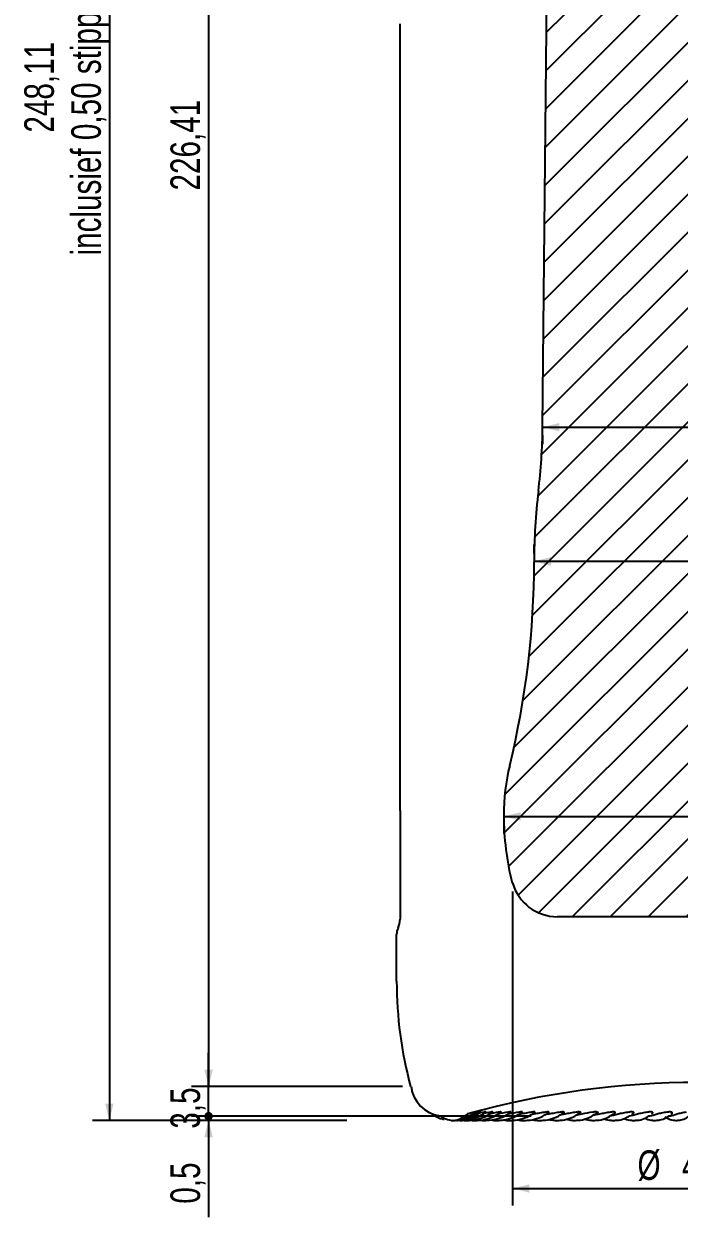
# Model space of a CAD drawing. Header units: millimetres. Extents: x 8 to 586, y 8 to 412.
# Drawn here: x 97.3 to 174.9, y 99.7 to 241 of the extents above; entities that cross this region are included whole.
import ezdxf

# ---------------------------------------------------------------- set-up
doc = ezdxf.new("R2010")
doc.units = ezdxf.units.MM
doc.layers.add('DIMENSIONS', color=2, linetype='Continuous')
doc.layers.add('HATCH', color=3, linetype='Continuous')
doc.layers.add('OUTLINE', color=7, linetype='Continuous', lineweight=25)
doc.styles.add('SLDTEXTSTYLE0', font='TXT', dxfattribs={"width": 0.75})
doc.dimstyles.new('SLDDIMSTYLE0', dxfattribs={"dimtxt": 3.5, "dimasz": 2, "dimexe": 0, "dimexo": 0.0625, "dimgap": 0.875, "dimtad": 1, "dimrnd": 1e-09, "dimzin": 12, "dimdsep": 46, "dimtxsty": 'SLDTEXTSTYLE0', "dimsah": 1, "dimcen": 0.09, "dimadec": 0, "dimazin": 3, "dimtfac": 1, "dimtofl": 0, "dimtmove": 0, "dimatfit": 3, "dimfxl": 0, "dimfrac": 2, "dimtolj": 1, "dimtzin": 12, "dimarcsym": 0})
doc.dimstyles.new('SLDDIMSTYLE1', dxfattribs={"dimtxt": 3.5, "dimasz": 1, "dimexe": 0, "dimexo": 0.0625, "dimgap": 0.875, "dimtad": 1, "dimrnd": 1e-09, "dimzin": 12, "dimdsep": 46, "dimtxsty": 'SLDTEXTSTYLE0', "dimblk1": 'DOT', "dimsah": 1, "dimcen": 0.09, "dimadec": 0, "dimazin": 3, "dimtfac": 1, "dimtmove": 0, "dimatfit": 0, "dimldrblk": 'DOT', "dimfxl": 0, "dimfrac": 2, "dimtolj": 1, "dimtzin": 12, "dimarcsym": 0})
doc.dimstyles.new('SLDDIMSTYLE2', dxfattribs={"dimtxt": 3.5, "dimasz": 2, "dimexe": 0, "dimexo": 0.0625, "dimgap": 0.875, "dimtad": 1, "dimrnd": 1e-09, "dimdsep": 46, "dimtxsty": 'SLDTEXTSTYLE0', "dimblk2": 'DOT', "dimsah": 1, "dimcen": 0.09, "dimadec": 0, "dimazin": 2, "dimtfac": 1, "dimtmove": 0, "dimatfit": 0, "dimfxl": 0, "dimfrac": 2, "dimtolj": 1, "dimtzin": 12, "dimarcsym": 0})
doc.dimstyles.new('SLDDIMSTYLE4', dxfattribs={"dimtxt": 3.5, "dimasz": 2, "dimexe": 0, "dimexo": 0.0625, "dimgap": 0.875, "dimtad": 1, "dimrnd": 1e-09, "dimzin": 12, "dimdsep": 46, "dimtxsty": 'SLDTEXTSTYLE0', "dimsah": 1, "dimcen": 0, "dimadec": 0, "dimazin": 3, "dimtfac": 1, "dimtofl": 0, "dimtmove": 0, "dimatfit": 3, "dimfxl": 0, "dimfrac": 2, "dimtolj": 1, "dimtzin": 12, "dimarcsym": 0})
doc.dimstyles.new('SLDDIMSTYLE6', dxfattribs={"dimtxt": 3.5, "dimasz": 2, "dimexe": 0, "dimexo": 0.0625, "dimgap": 0.875, "dimtad": 1, "dimrnd": 1e-09, "dimzin": 12, "dimdsep": 46, "dimtxsty": 'SLDTEXTSTYLE0', "dimsah": 1, "dimcen": 0, "dimadec": 0, "dimazin": 3, "dimtfac": 1, "dimtofl": 0, "dimtmove": 0, "dimatfit": 3, "dimfxl": 0, "dimfrac": 2, "dimtolj": 1, "dimtzin": 12, "dimarcsym": 0})

# ---------------------------------------------------------------- blocks, each defined once
blk = doc.blocks.new('_D')
at = {"layer": 'DIMENSIONS'}
for p, q in [((168.94, 359.3), (105.46, 359.3)), ((107.46, 359.3), (107.46, 111.19)), ((135.58, 111.19), (105.46, 111.19))]:
    blk.add_line(p, q, dxfattribs=at)
for points in [[(107.46, 359.3), (106.96, 357.3), (107.96, 357.3)], [(107.46, 111.19), (107.96, 113.19), (106.96, 113.19)]]:
    blk.add_solid(points, dxfattribs=at)
at = {"layer": 'DIMENSIONS', "char_height": 3.5, "attachment_point": 1, "rotation": 90, "style": 'SLDTEXTSTYLE0'}
for s, insert in [('inclusief 0,50 stipple', (102.95, 213.59)), ('248,11', (97.39, 228.14))]:
    blk.add_mtext(s, dxfattribs=dict(at, insert=insert))
blk = doc.blocks.new('_Dot')
at = {"color": 0, "linetype": 'ByBlock', "lineweight": -2}
blk.add_line((-0.5, 0), (-1, 0), dxfattribs=at)
at = {"color": 0, "linetype": 'ByBlock', "const_width": 0.5}
blk.add_lwpolyline([(-0.25, 0, 1), (0.25, 0, 1)], format="xyb", close=True, dxfattribs=at)
blk = doc.blocks.new('_D_1')
at = {"layer": 'DIMENSIONS'}
for p, q in [((119.2, 115.19), (119.2, 119.19)), ((142.17, 115.19), (117.2, 115.19)), ((119.2, 111.69), (119.2, 115.19)), ((157.38, 111.69), (117.2, 111.69)), ((119.2, 111.69), (119.2, 107.69))]:
    blk.add_line(p, q, dxfattribs=at)
blk.add_solid([(119.2, 115.19), (119.7, 117.19), (118.7, 117.19)], dxfattribs=at)
at = {"layer": 'DIMENSIONS', "rotation": 90.0000000000004}
blk.add_blockref('_Dot', (119.2, 111.69), dxfattribs=at)
at = {"layer": 'DIMENSIONS', "insert": (114.69, 110.21), "char_height": 3.5, "attachment_point": 1, "rotation": 90, "style": 'SLDTEXTSTYLE0'}
blk.add_mtext('3,5', dxfattribs=at)
blk = doc.blocks.new('_D_2')
at = {"layer": 'DIMENSIONS'}
for p, q in [((119.2, 111.69), (119.2, 115.69)), ((157.38, 111.69), (117.2, 111.69)), ((119.2, 111.19), (119.2, 111.69)), ((135.58, 111.19), (117.2, 111.19)), ((119.2, 111.19), (119.2, 99.74))]:
    blk.add_line(p, q, dxfattribs=at)
blk.add_solid([(119.2, 111.19), (118.7, 109.19), (119.7, 109.19)], dxfattribs=at)
at = {"layer": 'DIMENSIONS', "rotation": 270.0000000000004}
blk.add_blockref('_Dot', (119.2, 111.69), dxfattribs=at)
at = {"layer": 'DIMENSIONS', "insert": (114.69, 101.33), "char_height": 3.5, "attachment_point": 1, "rotation": 90, "style": 'SLDTEXTSTYLE0'}
blk.add_mtext('0,5', dxfattribs=at)
blk = doc.blocks.new('_D_5')
at = {"layer": 'DIMENSIONS'}
for p, q in [((155.18, 138.3), (155.18, 101.13)), ((199.08, 138.3), (199.08, 101.13)), ((155.18, 103.13), (199.08, 103.13))]:
    blk.add_line(p, q, dxfattribs=at)
for points in [[(155.18, 103.13), (157.18, 102.63), (157.18, 103.63)], [(199.08, 103.13), (197.08, 103.63), (197.08, 102.63)]]:
    blk.add_solid(points, dxfattribs=at)
at = {"layer": 'DIMENSIONS', "char_height": 3.5, "attachment_point": 1, "style": 'SLDTEXTSTYLE0'}
for s, insert in [('%%c', (169.97, 107.65)), ('43,9', (175.25, 107.65))]:
    blk.add_mtext(s, dxfattribs=dict(at, insert=insert))
blk = doc.blocks.new('_D_6')
at = {"layer": 'DIMENSIONS'}
for p, q in [((162.48, 341.6), (117.2, 341.6)), ((119.2, 341.6), (119.2, 115.19)), ((142.12, 115.19), (117.2, 115.19))]:
    blk.add_line(p, q, dxfattribs=at)
for points in [[(119.2, 341.6), (118.7, 339.6), (119.7, 339.6)], [(119.2, 115.19), (119.7, 117.19), (118.7, 117.19)]]:
    blk.add_solid(points, dxfattribs=at)
at = {"layer": 'DIMENSIONS', "insert": (114.69, 221.28), "char_height": 3.5, "attachment_point": 1, "rotation": 90, "style": 'SLDTEXTSTYLE0'}
blk.add_mtext('226,41', dxfattribs=at)
blk = doc.blocks.new('_D_9')
at = {"layer": 'DIMENSIONS'}
blk.add_line((199.89, 143.33), (226.52, 140.05), dxfattribs=at)
blk.add_solid([(199.89, 143.33), (201.81, 142.59), (201.94, 143.58)], dxfattribs=at)
at = {"layer": 'DIMENSIONS', "insert": (215.27, 145.97), "char_height": 3.5, "attachment_point": 1, "rotation": 352.9728, "style": 'SLDTEXTSTYLE0'}
blk.add_mtext('R32,5', dxfattribs=at)
blk = doc.blocks.new('_D_22')
at = {"layer": 'DIMENSIONS'}
for p, q in [((158.73, 193.26), (195.53, 193.26)), ((158.73, 192.3), (158.73, 191.26)), ((195.53, 193.26), (227.57, 193.26)), ((195.53, 192.3), (195.53, 191.26))]:
    blk.add_line(p, q, dxfattribs=at)
for points in [[(158.73, 193.26), (160.73, 192.76), (160.73, 193.76)], [(195.53, 193.26), (193.53, 193.76), (193.53, 192.76)]]:
    blk.add_solid(points, dxfattribs=at)
at = {"layer": 'DIMENSIONS', "char_height": 3.5, "attachment_point": 1, "style": 'SLDTEXTSTYLE0'}
for s, insert in [('%%c', (213.24, 197.77)), ('36,8', (218.52, 197.82))]:
    blk.add_mtext(s, dxfattribs=dict(at, insert=insert))
blk = doc.blocks.new('_D_24')
at = {"layer": 'DIMENSIONS'}
blk.add_line((196.28, 183.31), (225.38, 185.82), dxfattribs=at)
blk.add_solid([(196.28, 183.31), (198.31, 182.99), (198.23, 183.98)], dxfattribs=at)
at = {"layer": 'DIMENSIONS', "insert": (217.02, 189.63), "char_height": 3.5, "attachment_point": 1, "rotation": 4.9238, "style": 'SLDTEXTSTYLE0'}
blk.add_mtext('R70', dxfattribs=at)
blk = doc.blocks.new('_D_27')
at = {"layer": 'DIMENSIONS'}
for p, q in [((157.73, 178.3), (157.73, 179.38)), ((196.53, 178.3), (196.53, 179.38)), ((157.73, 177.38), (196.53, 177.38)), ((196.53, 177.38), (227.57, 177.38))]:
    blk.add_line(p, q, dxfattribs=at)
for points in [[(157.73, 177.38), (159.73, 176.88), (159.73, 177.88)], [(196.53, 177.38), (194.53, 177.88), (194.53, 176.88)]]:
    blk.add_solid(points, dxfattribs=at)
at = {"layer": 'DIMENSIONS', "char_height": 3.5, "attachment_point": 1, "style": 'SLDTEXTSTYLE0'}
for s, insert in [('%%c', (213.24, 181.89)), ('38,8', (218.52, 181.95))]:
    blk.add_mtext(s, dxfattribs=dict(at, insert=insert))
blk = doc.blocks.new('_D_28')
at = {"layer": 'DIMENSIONS'}
for p, q in [((154.13, 147.17), (200.13, 147.17)), ((200.13, 147.17), (225.92, 147.17)), ((154.13, 146.3), (154.13, 145.17)), ((200.13, 146.3), (200.13, 145.17))]:
    blk.add_line(p, q, dxfattribs=at)
for points in [[(154.13, 147.17), (156.13, 146.67), (156.13, 147.67)], [(200.13, 147.17), (198.13, 147.67), (198.13, 146.67)]]:
    blk.add_solid(points, dxfattribs=at)
at = {"layer": 'DIMENSIONS', "char_height": 3.5, "attachment_point": 1, "style": 'SLDTEXTSTYLE0'}
for s, insert in [('%%c', (215.47, 151.68)), ('46', (220.75, 151.74))]:
    blk.add_mtext(s, dxfattribs=dict(at, insert=insert))

msp = doc.modelspace()

# ---------------------------------------------------------------- hatches: boundary and pattern name
at = {"layer": 'HATCH'}
h = msp.add_hatch(dxfattribs=at)
h.set_pattern_fill('ANSI31', color=256, angle=3e-322, style=0)
edge = h.paths.add_edge_path(flags=0)
edge.add_line((164.484, 339.303), (164.484, 334.303))
edge.add_line((164.484, 334.303), (162.634, 276.303))
edge.add_arc((102.664, 278.216), 60, 346.96181, 358.17308, ccw=False)
edge.add_arc((230.542, 248.604), 71.262, 166.96181, 179.43729)
edge.add_line((159.284, 249.303), (158.734, 193.303))
edge.add_arc((89.604, 193.982), 69.133, 353.11496, 359.43729, ccw=False)
edge.add_arc((227.734, 177.303), 70, 173.11496, 180)
edge.add_arc((55.934, 177.303), 101.8, 346.31445, 360, ccw=False)
edge.add_arc((179.134, 147.303), 25, 166.31445, 180)
edge.add_arc((186.634, 147.303), 32.5, 180, 194.25003)
edge.add_line((155.134, 139.303), (155.184, 139.303))
edge.add_arc((160.475, 140.803), 5.5, 195.82662, 270)
edge.add_line((160.475, 135.303), (193.792, 135.303))
edge.add_arc((193.792, 140.803), 5.5, 270, 344.17338)
edge.add_line((199.084, 139.303), (199.134, 139.303))
edge.add_arc((167.634, 147.303), 32.5, 345.74997, 360)
edge.add_arc((175.134, 147.303), 25, 0, 13.68555)
edge.add_arc((298.334, 177.303), 101.8, 180, 193.68555, ccw=False)
edge.add_arc((126.534, 177.303), 70, 0, 6.88504)
edge.add_arc((264.664, 193.982), 69.133, 180.56271, 186.88504, ccw=False)
edge.add_line((195.534, 193.303), (194.984, 249.303))
edge.add_arc((123.726, 248.604), 71.262, 0.56271, 13.03819)
edge.add_arc((251.603, 278.216), 60, 181.82692, 193.03819, ccw=False)
edge.add_line((191.634, 276.303), (189.784, 334.303))
edge.add_line((189.784, 334.303), (189.784, 339.303))
edge.add_line((189.784, 339.303), (164.484, 339.303))

# ---------------------------------------------------------------- linework, layer by layer
at = {"layer": 'OUTLINE'}
for p, q in [((158.734, 193.303), (159.284, 249.303)), ((141.859, 147.892), (141.859, 241.009)), ((141.859, 147.892), (141.859, 145.692)), ((141.859, 145.692), (141.859, 135.014)), ((155.184, 139.303), (155.134, 139.303)), ((193.792, 135.303), (160.475, 135.303)), ((141.459, 127.692), (141.459, 133.192)), ((143.165, 115.192), (143.115, 115.192)), ((151.226, 112.163), (150.851, 112.081)), ((151.803, 112.163), (151.207, 112.041)), ((152.573, 112.163), (151.766, 112.004)), ((157.71, 111.916), (157.336, 111.857)), ((159.465, 111.916), (158.965, 111.835)), ((161.355, 111.916), (160.735, 111.812)), ((163.364, 111.916), (162.632, 111.787)), ((165.479, 111.916), (164.643, 111.76)), ((148.09, 111.192), (148.122, 111.192)), ((148.133, 111.192), (148.122, 111.192)), ((148.94, 111.192), (149.115, 111.192)), ((149.699, 111.192), (149.878, 111.192)), ((150.667, 111.192), (150.848, 111.192)), ((151.836, 111.192), (152.018, 111.192)), ((153.198, 111.192), (153.379, 111.192)), ((154.742, 111.192), (154.921, 111.192)), ((156.457, 111.192), (156.632, 111.192)), ((158.329, 111.192), (158.5, 111.192)), ((160.344, 111.192), (160.508, 111.192)), ((162.486, 111.192), (162.644, 111.192)), ((164.741, 111.192), (164.89, 111.192)), ((167.089, 111.192), (167.229, 111.192)), ((169.514, 111.192), (169.643, 111.192)), ((171.997, 111.192), (172.114, 111.192)), ((174.519, 111.192), (174.624, 111.192))]:
    msp.add_line(p, q, dxfattribs=at)
for centre, radius, start, end in [((89.604, 193.982), 69.133, 353.11496, 359.43729), ((227.734, 177.303), 70, 173.11496, 180), ((55.934, 177.303), 101.8, 346.31445, 0), ((179.134, 147.303), 25, 166.31445, 180), ((186.634, 147.303), 32.5, 180, 194.25003), ((160.475, 140.803), 5.5, 195.82662, 270), ((139.359, 135.014), 2.5, 335.2367, 0), ((143.309, 133.192), 1.85, 155.2367, 180), ((189.459, 127.692), 48, 180, 195.09479), ((147.134, 115.692), 4, 187.18076, 261.83255), ((177.134, 14.566), 101.126, 74.36594, 105.63406), ((152.018, 116.192), 5, 270, 306.16576), ((151.836, 116.192), 5, 260.19034, 270)]:
    msp.add_arc(centre, radius, start, end, dxfattribs=at)
for centre, major_axis, ratio, start_param, end_param in [((151.499, 116.192), (7.636, 0), 0.7651449, 4.0098937, 4.0955316), ((144.521, 116.192), (-7.711, 0), 0.7651449, 2.2063514, 2.3394395), ((148.09, 111.992), (-1.6, 0), 0.5, 1.4658884, 1.5973368)]:
    msp.add_ellipse(centre, major_axis=major_axis, ratio=ratio, start_param=start_param, end_param=end_param, dxfattribs=at)
for points, knots in [([(145.425, 112.097), (145.588, 111.984), (146.038, 111.674), (146.608, 111.4), (147.02, 111.336), (147.094, 111.325)], [0, 0, 0, 0, 0.3194112, 0.8786263, 1, 1, 1, 1]), ([(148.122, 111.192), (148.313, 111.2), (148.83, 111.223), (149.654, 111.459), (150.357, 111.842), (150.719, 112.138), (150.821, 112.221)], [0, 0, 0, 0, 0.1968106, 0.5327817, 0.86912, 1, 1, 1, 1]), ([(148.234, 111.192), (148.43, 111.2), (148.965, 111.222), (149.819, 111.457), (150.545, 111.838), (150.919, 112.13), (151.021, 112.21)], [0, 0, 0, 0, 0.1965533, 0.5352267, 0.8742318, 1, 1, 1, 1]), ([(148.566, 111.192), (148.767, 111.2), (149.317, 111.222), (150.195, 111.456), (150.941, 111.834), (151.324, 112.124), (151.425, 112.201)], [0, 0, 0, 0, 0.1963654, 0.5370712, 0.8781281, 1, 1, 1, 1]), ([(149.115, 111.192), (149.32, 111.2), (149.881, 111.222), (150.78, 111.455), (151.541, 111.832), (151.932, 112.12), (152.032, 112.194)], [0, 0, 0, 0, 0.1962326, 0.5384196, 0.8809978, 1, 1, 1, 1]), ([(149.878, 111.192), (150.085, 111.2), (150.655, 111.222), (151.568, 111.455), (152.34, 111.831), (152.736, 112.117), (152.836, 112.189)], [0, 0, 0, 0, 0.1961434, 0.5393361, 0.8829612, 1, 1, 1, 1]), ([(150.667, 112.163), (150.559, 112.135), (150.442, 112.104), (150.182, 112.034), (150.038, 111.994), (149.881, 111.951)], [0, 0, 0, 0, 0.5, 0.5, 1, 1, 1, 1]), ([(150.784, 112.191), (150.785, 112.191), (150.793, 112.194), (150.759, 112.186), (150.701, 112.171), (150.667, 112.163)], [0, 0, 0, 0, 0.0295234, 0.4398026, 1, 1, 1, 1]), ([(150.992, 112.188), (150.994, 112.189), (151, 112.194), (150.954, 112.187), (150.886, 112.172), (150.847, 112.163)], [0, 0, 0, 0, 0.1413285, 0.5043398, 1, 1, 1, 1]), ([(150.848, 111.192), (151.057, 111.2), (151.632, 111.221), (152.554, 111.454), (153.332, 111.83), (153.731, 112.115), (153.831, 112.187)], [0, 0, 0, 0, 0.1960923, 0.5398704, 0.8841089, 1, 1, 1, 1]), ([(151.407, 112.186), (151.407, 112.188), (151.409, 112.194), (151.348, 112.187), (151.271, 112.172), (151.226, 112.163)], [0, 0, 0, 0, 0.22669744, 0.55361809, 1, 1, 1, 1]), ([(152.011, 112.18), (152.014, 112.182), (152.027, 112.189), (152.006, 112.193), (151.939, 112.187), (151.853, 112.172), (151.803, 112.163)], [0, 0, 0, 0, 0.0848086, 0.2928809, 0.5918222, 1, 1, 1, 1]), ([(153.53, 112.163), (153.337, 112.131), (153.139, 112.096), (152.724, 112.014), (152.506, 111.968), (152.283, 111.916)], [0, 0, 0, 0, 0.5, 0.5, 1, 1, 1, 1]), ([(152.813, 112.174), (152.819, 112.179), (152.831, 112.188), (152.801, 112.193), (152.72, 112.187), (152.627, 112.172), (152.573, 112.163)], [0, 0, 0, 0, 0.1548442, 0.3469944, 0.6230593, 1, 1, 1, 1]), ([(153.379, 111.192), (153.588, 111.2), (154.163, 111.221), (155.085, 111.454), (155.863, 111.83), (156.262, 112.115), (156.363, 112.187)], [0, 0, 0, 0, 0.19609226, 0.53987095, 0.88410942, 1, 1, 1, 1]), ([(153.809, 112.17), (153.819, 112.179), (153.819, 112.185), (153.796, 112.192), (153.774, 112.192), (153.69, 112.187), (153.612, 112.176), (153.53, 112.163)], [0, 0, 0, 0, 0.25, 0.25, 0.5, 0.5, 1, 1, 1, 1]), ([(155.973, 112.163), (155.763, 112.131), (155.549, 112.096), (155.11, 112.014), (154.882, 111.968), (154.655, 111.916)], [0, 0, 0, 0, 0.5, 0.5, 1, 1, 1, 1]), ([(154.969, 112.158), (154.975, 112.162), (154.995, 112.175), (154.986, 112.187), (154.937, 112.193), (154.831, 112.187), (154.726, 112.172), (154.666, 112.163)], [0, 0, 0, 0, 0.088319, 0.2717418, 0.4373144, 0.6751948, 1, 1, 1, 1]), ([(154.921, 111.192), (155.129, 111.2), (155.699, 111.222), (156.612, 111.455), (157.383, 111.831), (157.779, 112.117), (157.88, 112.189)], [0, 0, 0, 0, 0.19614337, 0.53933611, 0.88296064, 1, 1, 1, 1]), ([(156.311, 112.15), (156.32, 112.157), (156.339, 112.173), (156.322, 112.187), (156.262, 112.193), (156.147, 112.187), (156.037, 112.172), (155.973, 112.163)], [0, 0, 0, 0, 0.1425667, 0.3150742, 0.4707955, 0.6945218, 1, 1, 1, 1]), ([(157.441, 112.163), (157.227, 112.132), (157.008, 112.096), (156.559, 112.015), (156.329, 111.968), (156.102, 111.916)], [0, 0, 0, 0, 0.5, 0.5, 1, 1, 1, 1]), ([(156.632, 111.192), (156.837, 111.2), (157.398, 111.222), (158.297, 111.455), (159.058, 111.832), (159.449, 112.12), (159.549, 112.194)], [0, 0, 0, 0, 0.1962325, 0.5384194, 0.8809973, 1, 1, 1, 1]), ([(157.821, 112.146), (157.828, 112.154), (157.843, 112.172), (157.816, 112.187), (157.746, 112.193), (157.621, 112.187), (157.507, 112.172), (157.441, 112.163)], [0, 0, 0, 0, 0.1651779, 0.3331377, 0.4847514, 0.7025782, 1, 1, 1, 1]), ([(159.06, 112.163), (158.836, 112.131), (158.612, 112.096), (158.162, 112.014), (157.934, 111.968), (157.71, 111.916)], [0, 0, 0, 0, 0.5, 0.5, 1, 1, 1, 1]), ([(158.5, 111.192), (158.7, 111.2), (159.25, 111.222), (160.129, 111.456), (160.875, 111.834), (161.258, 112.124), (161.359, 112.201)], [0, 0, 0, 0, 0.1963654, 0.5370717, 0.8781281, 1, 1, 1, 1]), ([(159.481, 112.146), (159.492, 112.159), (159.491, 112.171), (159.455, 112.187), (159.42, 112.191), (159.333, 112.192), (159.281, 112.188), (159.173, 112.178), (159.117, 112.171), (159.06, 112.163)], [0, 0, 0, 0, 0.25, 0.25, 0.5, 0.5, 0.75, 0.75, 1, 1, 1, 1]), ([(160.815, 112.163), (160.589, 112.131), (160.363, 112.096), (159.912, 112.014), (159.685, 111.968), (159.465, 111.916)], [0, 0, 0, 0, 0.5, 0.5, 1, 1, 1, 1]), ([(160.508, 111.192), (160.705, 111.2), (161.24, 111.222), (162.093, 111.457), (162.82, 111.838), (163.194, 112.13), (163.295, 112.21)], [0, 0, 0, 0, 0.1965532, 0.5352266, 0.8742317, 1, 1, 1, 1]), ([(161.276, 112.146), (161.282, 112.159), (161.276, 112.171), (161.23, 112.187), (161.191, 112.191), (161.097, 112.192), (161.043, 112.188), (160.931, 112.178), (160.874, 112.171), (160.815, 112.163)], [0, 0, 0, 0, 0.25, 0.25, 0.5, 0.5, 0.75, 0.75, 1, 1, 1, 1]), ([(162.695, 112.163), (162.467, 112.131), (162.24, 112.096), (161.792, 112.014), (161.569, 111.968), (161.355, 111.916)], [0, 0, 0, 0, 0.5, 0.5, 1, 1, 1, 1]), ([(162.644, 111.192), (162.835, 111.201), (163.351, 111.225), (164.113, 111.424), (164.619, 111.734), (164.841, 111.87)], [0, 0, 0, 0, 0.2476906, 0.6705185, 1, 1, 1, 1]), ([(163.192, 112.146), (163.193, 112.159), (163.181, 112.171), (163.126, 112.187), (163.083, 112.191), (162.983, 112.192), (162.927, 112.188), (162.812, 112.178), (162.754, 112.171), (162.695, 112.163)], [0, 0, 0, 0, 0.25, 0.25, 0.5, 0.5, 0.75, 0.75, 1, 1, 1, 1]), ([(165.196, 112.107), (165.206, 112.12), (165.224, 112.144), (165.195, 112.171), (165.132, 112.187), (165.029, 112.193), (164.877, 112.187), (164.755, 112.172), (164.685, 112.163)], [0, 0, 0, 0, 0.1800359, 0.3167099, 0.4541834, 0.5782757, 0.7565644, 1, 1, 1, 1]), ([(164.841, 111.87), (164.907, 111.904), (165.087, 111.998), (165.243, 112.134), (165.343, 112.221)], [0, 0, 0, 0, 0.3628611, 1, 1, 1, 1]), ([(164.89, 111.192), (165.074, 111.201), (165.57, 111.225), (166.294, 111.424), (166.769, 111.729), (166.974, 111.86)], [0, 0, 0, 0, 0.2524441, 0.6780915, 1, 1, 1, 1]), ([(166.769, 112.163), (166.543, 112.131), (166.318, 112.095), (165.886, 112.013), (165.677, 111.968), (165.479, 111.916)], [0, 0, 0, 0, 0.5, 0.5, 1, 1, 1, 1]), ([(167.281, 112.062), (167.296, 112.074), (167.332, 112.103), (167.339, 112.141), (167.298, 112.171), (167.226, 112.187), (167.117, 112.193), (166.961, 112.187), (166.839, 112.172), (166.769, 112.163)], [0, 0, 0, 0, 0.1284885, 0.315354, 0.4294738, 0.5442604, 0.6478736, 0.7967391, 1, 1, 1, 1]), ([(166.974, 111.86), (167.044, 111.896), (167.152, 111.951), (167.246, 112.034), (167.28, 112.063)], [0, 0, 0, 0, 0.64201977, 1, 1, 1, 1]), ([(167.229, 111.192), (167.407, 111.202), (167.88, 111.227), (168.52, 111.407), (168.924, 111.678), (169.073, 111.777)], [0, 0, 0, 0, 0.2757409, 0.7331148, 1, 1, 1, 1]), ([(168.933, 112.163), (168.711, 112.131), (168.49, 112.095), (168.07, 112.013), (167.87, 111.968), (167.682, 111.916)], [0, 0, 0, 0, 0.5, 0.5, 1, 1, 1, 1]), ([(169.473, 112.041), (169.476, 112.042), (169.509, 112.061), (169.528, 112.098), (169.529, 112.141), (169.475, 112.171), (169.396, 112.187), (169.281, 112.193), (169.122, 112.187), (169.002, 112.172), (168.933, 112.163)], [0, 0, 0, 0, 0.0195496, 0.1915322, 0.3648808, 0.4707448, 0.5772279, 0.6733467, 0.8114428, 1, 1, 1, 1]), ([(169.315, 111.926), (169.344, 111.942), (169.4, 111.974), (169.448, 112.02), (169.471, 112.042)], [0, 0, 0, 0, 0.5149937, 1, 1, 1, 1]), ([(169.643, 111.192), (169.814, 111.202), (170.263, 111.228), (170.847, 111.403), (171.205, 111.656), (171.326, 111.742)], [0, 0, 0, 0, 0.2901164, 0.7609265, 1, 1, 1, 1]), ([(171.159, 112.163), (170.942, 112.131), (170.728, 112.095), (170.324, 112.013), (170.133, 111.968), (169.957, 111.916)], [0, 0, 0, 0, 0.5, 0.5, 1, 1, 1, 1]), ([(171.714, 112.014), (171.731, 112.025), (171.775, 112.052), (171.792, 112.098), (171.776, 112.141), (171.711, 112.171), (171.624, 112.187), (171.505, 112.193), (171.344, 112.187), (171.227, 112.172), (171.159, 112.163)], [0, 0, 0, 0, 0.10038, 0.2581848, 0.4172425, 0.5143783, 0.6120826, 0.7002768, 0.8269881, 1, 1, 1, 1]), ([(171.644, 111.951), (171.659, 111.959), (171.685, 111.975), (171.708, 111.999), (171.719, 112.01)], [0, 0, 0, 0, 0.5269258, 1, 1, 1, 1]), ([(172.114, 111.192), (172.279, 111.203), (172.702, 111.23), (173.231, 111.4), (173.542, 111.636), (173.636, 111.707)], [0, 0, 0, 0, 0.3071546, 0.7910857, 1, 1, 1, 1]), ([(173.43, 112.163), (173.221, 112.131), (173.015, 112.095), (172.63, 112.013), (172.45, 111.968), (172.287, 111.916)], [0, 0, 0, 0, 0.5, 0.5, 1, 1, 1, 1]), ([(173.193, 111.65), (173.294, 111.574), (173.589, 111.353), (174.054, 111.217), (174.403, 111.198), (174.519, 111.192)], [0, 0, 0, 0, 0.25662095, 0.75293286, 1, 1, 1, 1]), ([(173.933, 111.916), (173.987, 111.95), (174.032, 111.985), (174.09, 112.055), (174.103, 112.092), (174.057, 112.141), (174.03, 112.157), (173.942, 112.181), (173.883, 112.188), (173.754, 112.193), (173.685, 112.19), (173.554, 112.18), (173.491, 112.172), (173.43, 112.163)], [0, 0, 0, 0, 0.25, 0.25, 0.5, 0.5, 0.625, 0.625, 0.75, 0.75, 0.875, 0.875, 1, 1, 1, 1]), ([(174.624, 111.192), (174.782, 111.203), (175.181, 111.232), (175.682, 111.414), (175.971, 111.654), (176.065, 111.732)], [0, 0, 0, 0, 0.3078652, 0.7735207, 1, 1, 1, 1]), ([(175.73, 112.163), (175.531, 112.132), (175.338, 112.097), (174.974, 112.015), (174.803, 111.968), (174.654, 111.916)], [0, 0, 0, 0, 0.5, 0.5, 1, 1, 1, 1]), ([(148.133, 111.192), (148.302, 111.195), (148.47, 111.217), (148.793, 111.299), (148.952, 111.361), (149.098, 111.444)], [0, 0, 0, 0, 0.5, 0.5, 1, 1, 1, 1]), ([(149.386, 111.21), (149.411, 111.205), (149.514, 111.187), (149.619, 111.19), (149.699, 111.192)], [0, 0, 0, 0, 0.2433133, 1, 1, 1, 1]), ([(150.294, 111.219), (150.339, 111.211), (150.462, 111.189), (150.588, 111.191), (150.667, 111.192)], [0, 0, 0, 0, 0.3672733, 1, 1, 1, 1]), ([(152.614, 111.251), (152.73, 111.229), (152.923, 111.191), (153.119, 111.192), (153.198, 111.192)], [0, 0, 0, 0, 0.5985311, 1, 1, 1, 1]), ([(154.116, 111.258), (154.245, 111.233), (154.452, 111.192), (154.663, 111.192), (154.742, 111.192)], [0, 0, 0, 0, 0.6232824, 1, 1, 1, 1]), ([(155.726, 111.277), (155.889, 111.243), (156.131, 111.193), (156.377, 111.192), (156.457, 111.192)], [0, 0, 0, 0, 0.6760555, 1, 1, 1, 1]), ([(157.5, 111.295), (157.695, 111.253), (157.969, 111.195), (158.248, 111.193), (158.329, 111.192)], [0, 0, 0, 0, 0.71183179, 1, 1, 1, 1]), ([(159.426, 111.315), (159.65, 111.264), (159.953, 111.196), (160.263, 111.193), (160.344, 111.192)], [0, 0, 0, 0, 0.7380862, 1, 1, 1, 1]), ([(161.489, 111.336), (161.739, 111.276), (162.069, 111.197), (162.405, 111.193), (162.486, 111.192)], [0, 0, 0, 0, 0.75814352, 1, 1, 1, 1]), ([(163.673, 111.359), (163.945, 111.289), (164.298, 111.199), (164.658, 111.193), (164.741, 111.192)], [0, 0, 0, 0, 0.7711435, 1, 1, 1, 1]), ([(165.979, 111.389), (165.989, 111.384), (166.256, 111.249), (166.642, 111.206), (167.006, 111.195), (167.089, 111.192)], [0, 0, 0, 0, 0.0278716, 0.778959, 1, 1, 1, 1]), ([(168.392, 111.428), (168.421, 111.412), (168.689, 111.262), (169.081, 111.207), (169.43, 111.195), (169.514, 111.192)], [0, 0, 0, 0, 0.0847556, 0.780397, 1, 1, 1, 1]), ([(170.871, 111.472), (170.918, 111.443), (171.184, 111.276), (171.579, 111.208), (171.913, 111.195), (171.997, 111.192)], [0, 0, 0, 0, 0.1377896, 0.7808411, 1, 1, 1, 1])]:
    msp.add_open_spline(points, degree=3, knots=knots, dxfattribs=at)
for points in [[(154.666, 112.163), (154.257, 112.099), (153.832, 112.02), (153.379, 111.916)], [(164.685, 112.163), (164.226, 112.099), (163.782, 112.02), (163.364, 111.916)], [(167.682, 111.916), (167.308, 111.813), (166.964, 111.739), (166.637, 111.708)], [(169.957, 111.916), (169.606, 111.813), (169.29, 111.739), (168.993, 111.708)], [(169.256, 111.914), (169.257, 111.915), (169.259, 111.915), (169.26, 111.916)], [(171.41, 111.708), (171.375, 111.704), (171.339, 111.701), (171.302, 111.698)], [(172.287, 111.916), (171.962, 111.813), (171.675, 111.739), (171.41, 111.708)], [(171.571, 111.914), (171.573, 111.915), (171.574, 111.915), (171.575, 111.916)], [(173.776, 111.698), (173.723, 111.694), (173.672, 111.692), (173.621, 111.692)], [(173.87, 111.708), (173.84, 111.704), (173.808, 111.701), (173.776, 111.698)], [(174.654, 111.916), (174.358, 111.813), (174.102, 111.739), (173.87, 111.708)], [(173.929, 111.914), (173.93, 111.915), (173.932, 111.915), (173.933, 111.916)], [(147.923, 111.196), (147.631, 111.212), (147.34, 111.286), (147.082, 111.426)]]:
    msp.add_open_spline(points, degree=3, dxfattribs=at)

# ---------------------------------------------------------------- dimensions: what is measured, and where the dimension line sits
at = {"layer": 'DIMENSIONS'}
dim = msp.add_linear_dim(base=(107.461, 111.192), p1=(136.577, 359.303), p2=(136.577, 111.192), angle=90, text='<>\\Pinclusief 0,50 stipple', dimstyle='SLDDIMSTYLE0', dxfattribs=at)
dim.commit()
dim.dimension.update_dxf_attribs({"geometry": '_D', "text_midpoint": (107.461, 235.248), "dimtype": 160})
for base, p1, p2, dimstyle, picture, middle in [((119.202, 115.192), (163.484, 341.598), (143.115, 115.192), 'SLDDIMSTYLE0', '_D_6', (119.202, 228.395)), ((119.202, 115.192), (158.379, 111.692), (143.165, 115.192), 'SLDDIMSTYLE1', '_D_1', (119.202, 113.442)), ((119.202, 111.692), (136.577, 111.192), (158.379, 111.692), 'SLDDIMSTYLE2', '_D_2', (119.202, 104.559))]:
    dim = msp.add_linear_dim(base=base, p1=p1, p2=p2, angle=90, dimstyle=dimstyle, dxfattribs=at)
    dim.commit()
    dim.dimension.update_dxf_attribs({"geometry": picture, "text_midpoint": middle, "dimtype": 160})
for base, p1, p2, picture, middle in [((195.534, 193.259), (158.734, 193.303), (195.534, 193.303), '_D_22', (220.409, 193.259)), ((196.534, 177.383), (157.734, 177.303), (196.534, 177.303), '_D_27', (220.409, 177.383)), ((200.134, 147.17), (154.134, 147.303), (200.134, 147.303), '_D_28', (220.692, 147.17)), ((199.084, 103.134), (155.184, 139.303), (199.084, 139.303), '_D_5', (177.134, 103.134))]:
    dim = msp.add_linear_dim(base=base, p1=p1, p2=p2, text='%%c<>', dimstyle='SLDDIMSTYLE0', dxfattribs=at)
    dim.commit()
    dim.dimension.update_dxf_attribs({"geometry": picture, "text_midpoint": middle, "dimtype": 160})
for center, mpoint, dimstyle, picture, middle in [((126.534, 177.303), (196.276, 183.312), 'SLDDIMSTYLE6', '_D_24', (221.433, 185.479)), ((167.634, 147.303), (199.89, 143.327), 'SLDDIMSTYLE4', '_D_9', (220.692, 140.763))]:
    dim = msp.add_radius_dim(center=center, mpoint=mpoint, dimstyle=dimstyle, dxfattribs=at)
    dim.commit()
    dim.dimension.update_dxf_attribs({"geometry": picture, "text_midpoint": middle, "dimtype": 164})

doc.saveas('drawing.dxf')
